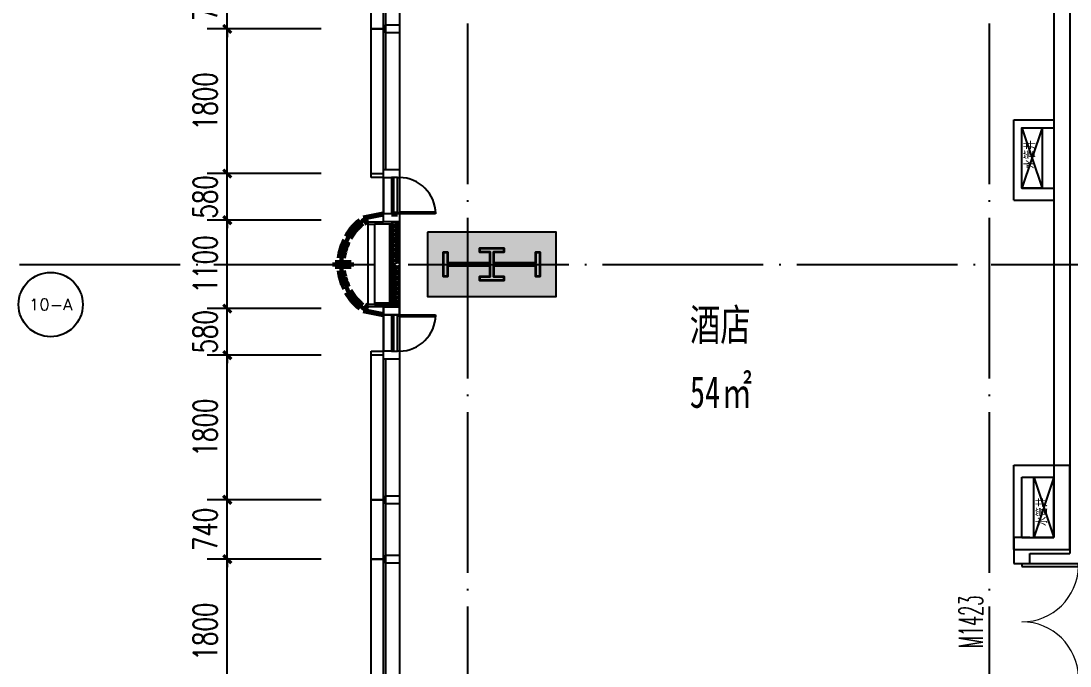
# Model space of a CAD drawing. Header units: millimetres. Extents: x 11476074 to 24729458, y -1239991 to 2813188.
# Drawn here: x 12552734 to 12565798, y 390514 to 398543 of the extents above; entities that cross this region are included whole.
import ezdxf
from ezdxf.enums import TextEntityAlignment as Align
from ezdxf.xclip import XClip

# ---------------------------------------------------------------- set-up
doc = ezdxf.new("R2010")
doc.units = ezdxf.units.MM
doc.header["$LTSCALE"] = 1000
doc.header["$XCLIPFRAME"] = 0
doc.linetypes.add('DOTE', pattern=[2.42, 2, -0.2, 0.02, -0.2])
for name, color, linetype in [('10# 轴网$0$AXIS', 3, 'Continuous'), ('10# 轴网$0$AXIS_TEXT', 7, 'Continuous'), ('A-ANNO-DIMS', 3, 'Continuous'), ('A-ANNO-TEXT', 7, 'Continuous'), ('A-AXIS', 18, 'DOTE'), ('A-DETL-0001', 1, 'Continuous'), ('A-DOOR', 2, 'Continuous'), ('A-GLAZ', 4, 'Continuous'), ('A-WALL', 5, 'Continuous'), ('A-WIND-IDEN', 211, 'Continuous'), ('AXIS', 3, 'Continuous'), ('AXIS_TEXT', 7, 'Continuous'), ('G-RCZ-CONLine', 5, 'Continuous'), ('GZDI-J建筑-楼板开洞', 251, 'Continuous'), ('GZDI1228', 20, 'Continuous'), ('HZHZNEWPLOTLAYER#@$TT', 7, 'Continuous'), ('PUB_HATCH', 8, 'Continuous'), ('排水沟', 133, 'Continuous')]:
    doc.layers.add(name, color=color, linetype=linetype)
for name, color, linetype, lineweight in [('A-GENM', 2, 'Continuous', 70), ('A-GENM-PROJ', 2, 'Continuous', 25), ('A-GLAZ-PROJ', 2, 'Continuous', 25), ('钢柱', 51, 'Continuous', 35)]:
    doc.layers.add(name, color=color, linetype=linetype, lineweight=lineweight)
doc.styles.add('10# 轴网$0$_TCH_AXIS', font='COMPLEX', dxfattribs={"bigfont": 'GBCBIG'})
doc.styles.add('_TCH_DIM_T3', font='SIMPLEX', dxfattribs={"width": 0.705882, "bigfont": 'GBCBIG'})
doc.styles.add('_TCH_WINDOW', font='SIMPLEX', dxfattribs={"width": 0.7, "bigfont": 'GBCBIG'})
doc.styles.add('CCD_DIM', font='ARCHS.SHX', dxfattribs={"width": 0.7})
doc.styles.add('COMPLEX', font='COMPLEX')
doc.styles.add('TITXV', font='', dxfattribs={"width": 0.7})
doc.styles.get('TITXV').set_extended_font_data('SimSun')
doc.dimstyles.new('_TCH_ARCH&&100', dxfattribs={"dimtxt": 297.5, "dimasz": 100, "dimexe": 250, "dimexo": 300, "dimgap": 126.25, "dimtad": 1, "dimdec": 0, "dimzin": 0, "dimdsep": 46, "dimtxsty": '_TCH_DIM_T3', "dimblk": 'ARCHTICK', "dimcen": 0.09, "dimclrt": 7, "dimazin": 2, "dimtfac": 1, "dimtdec": 0, "dimtix": 1, "dimtmove": 2, "dimatfit": 3, "dimfxl": 0, "dimtolj": 1, "dimtzin": 0, "dimarcsym": 0})

# ---------------------------------------------------------------- blocks, each defined once
blk = doc.blocks.new('_ArchTick')
at = {"color": 0, "linetype": 'ByBlock', "const_width": 0.4}
blk.add_lwpolyline([(-0.5, -0.5), (0.5, 0.5)], dxfattribs=at)
blk = doc.blocks.new('*D5801')
at = {"layer": 'A-ANNO-DIMS', "color": 0, "lineweight": -2, "transparency": 16777216}
for p, q in [((12556754, 694249), (12555333, 694249)), ((12555583, 692449), (12555583, 694249)), ((12556754, 692449), (12555333, 692449))]:
    blk.add_line(p, q, dxfattribs=at)
at = {"layer": 'Defpoints', "color": 0, "transparency": 16777216}
for p in [(12555583, 694249), (12557054, 694249), (12557054, 692449)]:
    blk.add_point(p, dxfattribs=at)
at = {"layer": 'A-ANNO-DIMS', "color": 0, "lineweight": -2, "transparency": 16777216, "xscale": 100, "yscale": 100, "zscale": 100}
for p, rotation in [((12555583, 694249), 90), ((12555583, 692449), 270)]:
    blk.add_blockref('_ArchTick', p, dxfattribs=dict(at, rotation=rotation))
at = {"layer": 'A-ANNO-DIMS', "color": 7, "transparency": 16777216, "insert": (12555308, 693349), "char_height": 297.5, "attachment_point": 5, "rotation": 90, "style": '_TCH_DIM_T3'}
blk.add_mtext('\\A1;1800', dxfattribs=at)
blk = doc.blocks.new('*D5802')
at = {"layer": 'A-ANNO-DIMS', "color": 0, "lineweight": -2, "transparency": 16777216}
for p, q in [((12555583, 694989), (12555583, 695089)), ((12556754, 694989), (12555333, 694989)), ((12555583, 694249), (12555583, 694989)), ((12556754, 694249), (12555333, 694249)), ((12555583, 694249), (12555583, 694149))]:
    blk.add_line(p, q, dxfattribs=at)
at = {"layer": 'Defpoints', "color": 0, "transparency": 16777216}
for p in [(12555583, 694989), (12557054, 694989), (12557054, 694249)]:
    blk.add_point(p, dxfattribs=at)
at = {"layer": 'A-ANNO-DIMS', "color": 0, "lineweight": -2, "transparency": 16777216, "xscale": 100, "yscale": 100, "zscale": 100}
for p, rotation in [((12555583, 694989), 270), ((12555583, 694249), 90)]:
    blk.add_blockref('_ArchTick', p, dxfattribs=dict(at, rotation=rotation))
at = {"layer": 'A-ANNO-DIMS', "color": 7, "transparency": 16777216, "insert": (12555308, 694619), "char_height": 297.5, "attachment_point": 5, "rotation": 90, "style": '_TCH_DIM_T3'}
blk.add_mtext('\\A1;740', dxfattribs=at)
blk = doc.blocks.new('*D5803')
at = {"layer": 'A-ANNO-DIMS', "color": 0, "lineweight": -2, "transparency": 16777216}
for p, q in [((12556754, 696789), (12555333, 696789)), ((12555583, 694989), (12555583, 696789)), ((12556754, 694989), (12555333, 694989))]:
    blk.add_line(p, q, dxfattribs=at)
at = {"layer": 'Defpoints', "color": 0, "transparency": 16777216}
for p in [(12555583, 696789), (12557054, 696789), (12557054, 694989)]:
    blk.add_point(p, dxfattribs=at)
at = {"layer": 'A-ANNO-DIMS', "color": 0, "lineweight": -2, "transparency": 16777216, "xscale": 100, "yscale": 100, "zscale": 100}
for p, rotation in [((12555583, 696789), 90), ((12555583, 694989), 270)]:
    blk.add_blockref('_ArchTick', p, dxfattribs=dict(at, rotation=rotation))
at = {"layer": 'A-ANNO-DIMS', "color": 7, "transparency": 16777216, "insert": (12555308, 695889), "char_height": 297.5, "attachment_point": 5, "rotation": 90, "style": '_TCH_DIM_T3'}
blk.add_mtext('\\A1;1800', dxfattribs=at)
blk = doc.blocks.new('*D5804')
at = {"layer": 'A-ANNO-DIMS', "color": 0, "lineweight": -2, "transparency": 16777216}
for p, q in [((12556754, 697369), (12555333, 697369)), ((12555583, 697369), (12555583, 697469)), ((12555583, 696789), (12555583, 697369)), ((12556754, 696789), (12555333, 696789)), ((12555583, 696789), (12555583, 696689))]:
    blk.add_line(p, q, dxfattribs=at)
at = {"layer": 'Defpoints', "color": 0, "transparency": 16777216}
for p in [(12555583, 697369), (12557054, 697369), (12557054, 696789)]:
    blk.add_point(p, dxfattribs=at)
at = {"layer": 'A-ANNO-DIMS', "color": 0, "lineweight": -2, "transparency": 16777216, "xscale": 100, "yscale": 100, "zscale": 100}
for p, rotation in [((12555583, 697369), 270), ((12555583, 696789), 90)]:
    blk.add_blockref('_ArchTick', p, dxfattribs=dict(at, rotation=rotation))
at = {"layer": 'A-ANNO-DIMS', "color": 7, "transparency": 16777216, "insert": (12555308, 697079), "char_height": 297.5, "attachment_point": 5, "rotation": 90, "style": '_TCH_DIM_T3'}
blk.add_mtext('\\A1;580', dxfattribs=at)
blk = doc.blocks.new('*D5805')
at = {"layer": 'A-ANNO-DIMS', "color": 0, "lineweight": -2, "transparency": 16777216}
for p, q in [((12556754, 698469), (12555333, 698469)), ((12555583, 697369), (12555583, 698469)), ((12556754, 697369), (12555333, 697369))]:
    blk.add_line(p, q, dxfattribs=at)
at = {"layer": 'Defpoints', "color": 0, "transparency": 16777216}
for p in [(12555583, 698469), (12557054, 698469), (12557054, 697369)]:
    blk.add_point(p, dxfattribs=at)
at = {"layer": 'A-ANNO-DIMS', "color": 0, "lineweight": -2, "transparency": 16777216, "xscale": 100, "yscale": 100, "zscale": 100}
for p, rotation in [((12555583, 698469), 90), ((12555583, 697369), 270)]:
    blk.add_blockref('_ArchTick', p, dxfattribs=dict(at, rotation=rotation))
at = {"layer": 'A-ANNO-DIMS', "color": 7, "transparency": 16777216, "insert": (12555308, 697919), "char_height": 297.5, "attachment_point": 5, "rotation": 90, "style": '_TCH_DIM_T3'}
blk.add_mtext('\\A1;1100', dxfattribs=at)
blk = doc.blocks.new('*D5806')
at = {"layer": 'A-ANNO-DIMS', "color": 0, "lineweight": -2, "transparency": 16777216}
for p, q in [((12556754, 699049), (12555333, 699049)), ((12555583, 699049), (12555583, 699149)), ((12555583, 698469), (12555583, 699049)), ((12556754, 698469), (12555333, 698469)), ((12555583, 698469), (12555583, 698369))]:
    blk.add_line(p, q, dxfattribs=at)
at = {"layer": 'Defpoints', "color": 0, "transparency": 16777216}
for p in [(12555583, 699049), (12557054, 699049), (12557054, 698469)]:
    blk.add_point(p, dxfattribs=at)
at = {"layer": 'A-ANNO-DIMS', "color": 0, "lineweight": -2, "transparency": 16777216, "xscale": 100, "yscale": 100, "zscale": 100}
for p, rotation in [((12555583, 699049), 270), ((12555583, 698469), 90)]:
    blk.add_blockref('_ArchTick', p, dxfattribs=dict(at, rotation=rotation))
at = {"layer": 'A-ANNO-DIMS', "color": 7, "transparency": 16777216, "insert": (12555308, 698759), "char_height": 297.5, "attachment_point": 5, "rotation": 90, "style": '_TCH_DIM_T3'}
blk.add_mtext('\\A1;580', dxfattribs=at)
blk = doc.blocks.new('*D5807')
at = {"layer": 'A-ANNO-DIMS', "color": 0, "lineweight": -2, "transparency": 16777216}
for p, q in [((12556754, 700849), (12555333, 700849)), ((12555583, 699049), (12555583, 700849)), ((12556754, 699049), (12555333, 699049))]:
    blk.add_line(p, q, dxfattribs=at)
at = {"layer": 'Defpoints', "color": 0, "transparency": 16777216}
for p in [(12555583, 700849), (12557054, 700849), (12557054, 699049)]:
    blk.add_point(p, dxfattribs=at)
at = {"layer": 'A-ANNO-DIMS', "color": 0, "lineweight": -2, "transparency": 16777216, "xscale": 100, "yscale": 100, "zscale": 100}
for p, rotation in [((12555583, 700849), 90), ((12555583, 699049), 270)]:
    blk.add_blockref('_ArchTick', p, dxfattribs=dict(at, rotation=rotation))
at = {"layer": 'A-ANNO-DIMS', "color": 7, "transparency": 16777216, "insert": (12555308, 699949), "char_height": 297.5, "attachment_point": 5, "rotation": 90, "style": '_TCH_DIM_T3'}
blk.add_mtext('\\A1;1800', dxfattribs=at)
blk = doc.blocks.new('*D5808')
at = {"layer": 'A-ANNO-DIMS', "color": 0, "lineweight": -2, "transparency": 16777216}
for p, q in [((12555583, 701589), (12555583, 701689)), ((12556754, 701589), (12555333, 701589)), ((12555583, 700849), (12555583, 701589)), ((12556754, 700849), (12555333, 700849)), ((12555583, 700849), (12555583, 700749))]:
    blk.add_line(p, q, dxfattribs=at)
at = {"layer": 'Defpoints', "color": 0, "transparency": 16777216}
for p in [(12555583, 701589), (12557054, 701589), (12557054, 700849)]:
    blk.add_point(p, dxfattribs=at)
at = {"layer": 'A-ANNO-DIMS', "color": 0, "lineweight": -2, "transparency": 16777216, "xscale": 100, "yscale": 100, "zscale": 100}
for p, rotation in [((12555583, 701589), 270), ((12555583, 700849), 90)]:
    blk.add_blockref('_ArchTick', p, dxfattribs=dict(at, rotation=rotation))
at = {"layer": 'A-ANNO-DIMS', "color": 7, "transparency": 16777216, "insert": (12555308, 701219), "char_height": 297.5, "attachment_point": 5, "rotation": 90, "style": '_TCH_DIM_T3'}
blk.add_mtext('\\A1;740', dxfattribs=at)
blk = doc.blocks.new('FO-Vision _ Louver_updated - 150 Spacing -HOTEL 1000 SPAN-4956676-850_L52 HOTEL')
at = {"layer": 'A-GENM-PROJ'}
blk.add_line((675, 0), (1125, 0), dxfattribs=at)
at = {"layer": 'A-GLAZ'}
for p, q in [((675, 150), (625, 150)), ((625, 150), (625, 0)), ((675, 0), (675, 150)), ((625, 0), (-1175, 0)), ((-1175, 0), (-1175, -25)), ((-1125, -25), (-1175, -25)), ((-1175, -25), (575, -25)), ((1125, -105), (675, -105)), ((675, -125), (1125, -125))]:
    blk.add_line(p, q, dxfattribs=at)
at = {"layer": 'A-GLAZ-PROJ'}
for p, q in [((-1175, 0), (-1175, 150)), ((625, 150), (-1175, 150)), ((-1125, -200), (575, -200))]:
    blk.add_line(p, q, dxfattribs=at)
blk = doc.blocks.new('FO-Vision Panels - 1000 spandrel-4496464-850_L52 HOTEL')
at = {"layer": 'A-GLAZ'}
for p, q in [((-370, 25), (-320, 25)), ((370, 25), (-370, 25)), ((-370, 25), (-370, 0)), ((-370, 0), (370, 0)), ((320, 25), (370, 25)), ((370, 0), (370, 25))]:
    blk.add_line(p, q, dxfattribs=at)
at = {"layer": 'A-GLAZ-PROJ'}
for p, q in [((320, 200), (-320, 200)), ((-370, -150), (-370, 0)), ((370, 0), (370, -150)), ((-370, -150), (370, -150))]:
    blk.add_line(p, q, dxfattribs=at)
blk = doc.blocks.new('FO-Vision _ Louver_updated - 150 Spacing -HOTEL 1000 SPAN-4956731-850_L52 HOTEL')
at = {"layer": 'A-GENM-PROJ'}
blk.add_line((1125, 0), (675, 0), dxfattribs=at)
at = {"layer": 'A-GLAZ'}
for p, q in [((-1175, 25), (-1125, 25)), ((575, 25), (-1175, 25)), ((-1175, 25), (-1175, 0)), ((-1175, 0), (625, 0)), ((625, 0), (625, -150)), ((1125, 125), (675, 125)), ((675, 105), (1125, 105)), ((675, -150), (675, 0)), ((625, -150), (675, -150))]:
    blk.add_line(p, q, dxfattribs=at)
at = {"layer": 'A-GLAZ-PROJ'}
for p, q in [((575, 200), (-1125, 200)), ((-1175, -150), (-1175, 0)), ((-1175, -150), (625, -150))]:
    blk.add_line(p, q, dxfattribs=at)
blk = doc.blocks.new('FO-Exterior Column FULL - FO-Exterior Column FULL-4205893-850_L52 HOTEL')
at = {"layer": 'A-GENM'}
for p, q in [((630, 100), (630, 175)), ((-630, 0), (-580, -249)), ((-500, 110), (-500, 100)), ((-500, -110), (-500, 110)), ((-500, 100), (500, 100)), ((580, -249), (630, 0)), ((-580, -249), (-502, -194)), ((-511, -258), (-550, -289)), ((502, -194), (580, -249)), ((550, -289), (511, -258)), ((-348, -458), (-324, -414)), ((-283, -436), (-304, -481)), ((-75, -545), (-75, -495)), ((25, -400), (-25, -400)), ((-25, -400), (-25, -600)), ((25, -600), (25, -400)), ((75, -495), (75, -545)), ((304, -481), (283, -436)), ((324, -414), (348, -458)), ((-25, -600), (25, -600))]:
    blk.add_line(p, q, dxfattribs=at)
for centre, radius, start, end in [((0, 162), 661, 219.3893, 240.6554), ((-505, -190), 5, 305.3214, 316.3661), ((-505, -190), 5, 349.0665, 0), ((0, 162), 661, 299.3446, 320.6107), ((0, 162), 711, 219.3894, 240.6554), ((0, 162), 711, 299.3446, 320.6106), ((0, 162), 711, 244.6842, 263.943), ((0, 162), 661, 244.6842, 263.483), ((0, 162), 661, 276.517, 295.3158), ((0, 162), 711, 276.057, 295.3158)]:
    blk.add_arc(centre, radius, start, end, dxfattribs=at)
blk = doc.blocks.new('GP_POLY FOSHAN_SHELL_rvt-2-200_L05-13_ 16-25')
at = {"layer": 'A-DETL-0001'}
for p, q in [((-62725, 51880), (-62550, 51880)), ((-62725, 51780), (-62725, 51880)), ((-62550, 51880), (-62550, 51780)), ((-62550, 51780), (-62725, 51780)), ((-62750, 50080), (-62550, 50080)), ((-62750, 49980), (-62750, 50080)), ((-62550, 50080), (-62550, 49980)), ((-62750, 49530), (-62750, 49980)), ((-62750, 49980), (-62650, 49980)), ((-62575, 49980), (-62650, 49980)), ((-62650, 49980), (-62650, 49530)), ((-62575, 49980), (-62550, 49980)), ((-62575, 49530), (-62575, 49980)), ((-62550, 49980), (-62550, 49555)), ((-62750, 49430), (-62750, 49530)), ((-62650, 49530), (-62750, 49530)), ((-62650, 49530), (-62750, 49530)), ((-62650, 49530), (-62575, 49530)), ((-62650, 49530), (-62575, 49530)), ((-62550, 49530), (-62575, 49530)), ((-62550, 49530), (-62550, 49555)), ((-62550, 49555), (-62100, 49555)), ((-62550, 49530), (-62550, 49430)), ((-62100, 49530), (-62550, 49530)), ((-62100, 49555), (-62100, 49530)), ((-62942, 49400), (-62963, 49430)), ((-62963, 49430), (-62750, 49430)), ((-62940, 49400), (-62942, 49400)), ((-62940, 48900), (-62940, 49400)), ((-62940, 49400), (-62860, 49400)), ((-62640, 49400), (-62860, 49400)), ((-62860, 49400), (-62860, 48900)), ((-62550, 49430), (-62750, 49430)), ((-62640, 48900), (-62640, 49430)), ((-62550, 49430), (-62550, 48900)), ((-62940, 48400), (-62940, 48900)), ((-62860, 48900), (-62860, 48400)), ((-62640, 48370), (-62640, 48900)), ((-62550, 48900), (-62550, 48370)), ((-62963, 48370), (-62942, 48400)), ((-62750, 48370), (-62963, 48370)), ((-62942, 48400), (-62940, 48400)), ((-62860, 48400), (-62940, 48400)), ((-62860, 48400), (-62640, 48400)), ((-62550, 48370), (-62750, 48370)), ((-62750, 48370), (-62750, 48270)), ((-62750, 48270), (-62750, 48370)), ((-62750, 48370), (-62550, 48370)), ((-62550, 48270), (-62550, 48370)), ((-62550, 48370), (-62550, 48270)), ((-62750, 47820), (-62750, 48270)), ((-62750, 48270), (-62650, 48270)), ((-62650, 48270), (-62750, 48270)), ((-62750, 48270), (-62650, 48270)), ((-62575, 48270), (-62650, 48270)), ((-62650, 48270), (-62650, 47820)), ((-62650, 48270), (-62575, 48270)), ((-62575, 48270), (-62650, 48270)), ((-62575, 47820), (-62575, 48270)), ((-62575, 48270), (-62550, 48270)), ((-62550, 48270), (-62575, 48270)), ((-62575, 48270), (-62550, 48270)), ((-62550, 48245), (-62550, 48270)), ((-62550, 48270), (-62100, 48270)), ((-62550, 48270), (-62550, 48245)), ((-62550, 48245), (-62550, 48270)), ((-62550, 48245), (-62550, 47820)), ((-62100, 48245), (-62550, 48245)), ((-62100, 48270), (-62100, 48245)), ((-62100, 48245), (-62100, 48270)), ((-62750, 47720), (-62750, 47820)), ((-62650, 47820), (-62750, 47820)), ((-62650, 47820), (-62575, 47820)), ((-62550, 47820), (-62575, 47820)), ((-62550, 47820), (-62550, 47720)), ((-62550, 47720), (-62750, 47720)), ((-62725, 45920), (-62725, 46020)), ((-62725, 46020), (-62550, 46020)), ((-62550, 46020), (-62550, 45920)), ((-62550, 45920), (-62725, 45920)), ((-62725, 45280), (-62550, 45280)), ((-62725, 45180), (-62725, 45280)), ((-62550, 45280), (-62550, 45180)), ((-62550, 45180), (-62725, 45180))]:
    blk.add_line(p, q, dxfattribs=at)
for centre, start, end in [((-62550, 49530), 0.0149, 90), ((-62550, 48270), 270, 359.9851)]:
    blk.add_arc(centre, 450, start, end, dxfattribs=at)
for points in [[(-62635, 49430), (-62635, 49424), (-62628, 49417), (-62622, 49417)], [(-62622, 49417), (-62628, 49417), (-62642, 49403), (-62628, 49390), (-62622, 49390)], [(-62622, 49390), (-62628, 49390), (-62642, 49377), (-62628, 49363), (-62622, 49363)], [(-62622, 49417), (-62603, 49417), (-62587, 49430), (-62568, 49430)], [(-62568, 49403), (-62587, 49403), (-62603, 49417), (-62622, 49417)], [(-62622, 49390), (-62603, 49390), (-62587, 49403), (-62568, 49403)], [(-62568, 49377), (-62587, 49377), (-62603, 49390), (-62622, 49390)], [(-62568, 49430), (-62562, 49430), (-62548, 49417), (-62562, 49403), (-62568, 49403)], [(-62568, 49403), (-62562, 49403), (-62548, 49390), (-62562, 49377), (-62568, 49377)], [(-62622, 49363), (-62628, 49363), (-62642, 49350), (-62628, 49337), (-62622, 49337)], [(-62622, 49337), (-62628, 49337), (-62642, 49323), (-62628, 49310), (-62622, 49310)], [(-62622, 49310), (-62628, 49310), (-62642, 49297), (-62628, 49283), (-62622, 49283)], [(-62622, 49283), (-62628, 49283), (-62642, 49270), (-62628, 49257), (-62622, 49257)], [(-62622, 49257), (-62628, 49257), (-62642, 49243), (-62628, 49230), (-62622, 49230)], [(-62622, 49363), (-62603, 49363), (-62587, 49377), (-62568, 49377)], [(-62568, 49350), (-62587, 49350), (-62603, 49363), (-62622, 49363)], [(-62622, 49337), (-62603, 49337), (-62587, 49350), (-62568, 49350)], [(-62568, 49323), (-62587, 49323), (-62603, 49337), (-62622, 49337)], [(-62622, 49310), (-62603, 49310), (-62587, 49323), (-62568, 49323)], [(-62568, 49297), (-62587, 49297), (-62603, 49310), (-62622, 49310)], [(-62622, 49283), (-62603, 49283), (-62587, 49297), (-62568, 49297)], [(-62568, 49270), (-62587, 49270), (-62603, 49283), (-62622, 49283)], [(-62622, 49257), (-62603, 49257), (-62587, 49270), (-62568, 49270)], [(-62568, 49243), (-62587, 49243), (-62603, 49257), (-62622, 49257)], [(-62568, 49377), (-62562, 49377), (-62548, 49363), (-62562, 49350), (-62568, 49350)], [(-62568, 49350), (-62562, 49350), (-62548, 49337), (-62562, 49323), (-62568, 49323)], [(-62568, 49323), (-62562, 49323), (-62548, 49310), (-62562, 49297), (-62568, 49297)], [(-62568, 49297), (-62562, 49297), (-62548, 49283), (-62562, 49270), (-62568, 49270)], [(-62568, 49270), (-62562, 49270), (-62548, 49257), (-62562, 49243), (-62568, 49243)], [(-62622, 49230), (-62628, 49230), (-62642, 49217), (-62628, 49203), (-62622, 49203)], [(-62622, 49203), (-62628, 49203), (-62642, 49190), (-62628, 49177), (-62622, 49177)], [(-62622, 49177), (-62628, 49177), (-62642, 49163), (-62628, 49150), (-62622, 49150)], [(-62622, 49150), (-62628, 49150), (-62642, 49137), (-62628, 49123), (-62622, 49123)], [(-62622, 49123), (-62628, 49123), (-62642, 49110), (-62628, 49097), (-62622, 49097)], [(-62622, 49230), (-62603, 49230), (-62587, 49243), (-62568, 49243)], [(-62568, 49217), (-62587, 49217), (-62603, 49230), (-62622, 49230)], [(-62622, 49203), (-62603, 49203), (-62587, 49217), (-62568, 49217)], [(-62568, 49190), (-62587, 49190), (-62603, 49203), (-62622, 49203)], [(-62622, 49177), (-62603, 49177), (-62587, 49190), (-62568, 49190)], [(-62568, 49163), (-62587, 49163), (-62603, 49177), (-62622, 49177)], [(-62622, 49150), (-62603, 49150), (-62587, 49163), (-62568, 49163)], [(-62568, 49137), (-62587, 49137), (-62603, 49150), (-62622, 49150)], [(-62622, 49123), (-62603, 49123), (-62587, 49137), (-62568, 49137)], [(-62568, 49110), (-62587, 49110), (-62603, 49123), (-62622, 49123)], [(-62568, 49243), (-62562, 49243), (-62548, 49230), (-62562, 49217), (-62568, 49217)], [(-62568, 49217), (-62562, 49217), (-62548, 49203), (-62562, 49190), (-62568, 49190)], [(-62568, 49190), (-62562, 49190), (-62548, 49177), (-62562, 49163), (-62568, 49163)], [(-62568, 49163), (-62562, 49163), (-62548, 49150), (-62562, 49137), (-62568, 49137)], [(-62568, 49137), (-62562, 49137), (-62548, 49123), (-62562, 49110), (-62568, 49110)], [(-62622, 49097), (-62628, 49097), (-62642, 49083), (-62628, 49070), (-62622, 49070)], [(-62622, 49070), (-62628, 49070), (-62642, 49057), (-62628, 49043), (-62622, 49043)], [(-62622, 49043), (-62628, 49043), (-62642, 49030), (-62628, 49017), (-62622, 49017)], [(-62622, 49017), (-62628, 49017), (-62642, 49003), (-62628, 48990), (-62622, 48990)], [(-62622, 48990), (-62628, 48990), (-62642, 48977), (-62628, 48963), (-62622, 48963)], [(-62622, 49097), (-62603, 49097), (-62587, 49110), (-62568, 49110)], [(-62568, 49083), (-62587, 49083), (-62603, 49097), (-62622, 49097)], [(-62622, 49070), (-62603, 49070), (-62587, 49083), (-62568, 49083)], [(-62568, 49057), (-62587, 49057), (-62603, 49070), (-62622, 49070)], [(-62622, 49043), (-62603, 49043), (-62587, 49057), (-62568, 49057)], [(-62568, 49030), (-62587, 49030), (-62603, 49043), (-62622, 49043)], [(-62622, 49017), (-62603, 49017), (-62587, 49030), (-62568, 49030)], [(-62568, 49003), (-62587, 49003), (-62603, 49017), (-62622, 49017)], [(-62622, 48990), (-62603, 48990), (-62587, 49003), (-62568, 49003)], [(-62568, 48977), (-62587, 48977), (-62603, 48990), (-62622, 48990)], [(-62568, 49110), (-62562, 49110), (-62548, 49097), (-62562, 49083), (-62568, 49083)], [(-62568, 49083), (-62562, 49083), (-62548, 49070), (-62562, 49057), (-62568, 49057)], [(-62568, 49057), (-62562, 49057), (-62548, 49043), (-62562, 49030), (-62568, 49030)], [(-62568, 49030), (-62562, 49030), (-62548, 49017), (-62562, 49003), (-62568, 49003)], [(-62568, 49003), (-62562, 49003), (-62548, 48990), (-62562, 48977), (-62568, 48977)], [(-62622, 48963), (-62628, 48963), (-62642, 48950), (-62628, 48937), (-62622, 48937)], [(-62622, 48937), (-62628, 48937), (-62642, 48923), (-62628, 48910), (-62622, 48910)], [(-62622, 48863), (-62628, 48863), (-62642, 48877), (-62628, 48890), (-62622, 48890)], [(-62622, 48837), (-62628, 48837), (-62642, 48850), (-62628, 48863), (-62622, 48863)], [(-62622, 48963), (-62603, 48963), (-62587, 48977), (-62568, 48977)], [(-62568, 48950), (-62587, 48950), (-62603, 48963), (-62622, 48963)], [(-62622, 48937), (-62603, 48937), (-62587, 48950), (-62568, 48950)], [(-62568, 48923), (-62587, 48923), (-62603, 48937), (-62622, 48937)], [(-62622, 48910), (-62603, 48910), (-62587, 48923), (-62568, 48923)], [(-62622, 48890), (-62603, 48890), (-62587, 48877), (-62568, 48877)], [(-62568, 48877), (-62587, 48877), (-62603, 48863), (-62622, 48863)], [(-62622, 48863), (-62603, 48863), (-62587, 48850), (-62568, 48850)], [(-62568, 48977), (-62562, 48977), (-62548, 48963), (-62562, 48950), (-62568, 48950)], [(-62568, 48950), (-62562, 48950), (-62548, 48937), (-62562, 48923), (-62568, 48923)], [(-62568, 48923), (-62562, 48923), (-62555, 48916), (-62555, 48910)], [(-62568, 48877), (-62562, 48877), (-62555, 48884), (-62555, 48890)], [(-62568, 48850), (-62562, 48850), (-62548, 48863), (-62562, 48877), (-62568, 48877)], [(-62622, 48810), (-62628, 48810), (-62642, 48823), (-62628, 48837), (-62622, 48837)], [(-62622, 48783), (-62628, 48783), (-62642, 48797), (-62628, 48810), (-62622, 48810)], [(-62622, 48757), (-62628, 48757), (-62642, 48770), (-62628, 48783), (-62622, 48783)], [(-62622, 48730), (-62628, 48730), (-62642, 48743), (-62628, 48757), (-62622, 48757)], [(-62622, 48703), (-62628, 48703), (-62642, 48717), (-62628, 48730), (-62622, 48730)], [(-62568, 48850), (-62587, 48850), (-62603, 48837), (-62622, 48837)], [(-62622, 48837), (-62603, 48837), (-62587, 48823), (-62568, 48823)], [(-62568, 48823), (-62587, 48823), (-62603, 48810), (-62622, 48810)], [(-62622, 48810), (-62603, 48810), (-62587, 48797), (-62568, 48797)], [(-62568, 48797), (-62587, 48797), (-62603, 48783), (-62622, 48783)], [(-62622, 48783), (-62603, 48783), (-62587, 48770), (-62568, 48770)], [(-62568, 48770), (-62587, 48770), (-62603, 48757), (-62622, 48757)], [(-62622, 48757), (-62603, 48757), (-62587, 48743), (-62568, 48743)], [(-62568, 48743), (-62587, 48743), (-62603, 48730), (-62622, 48730)], [(-62622, 48730), (-62603, 48730), (-62587, 48717), (-62568, 48717)], [(-62568, 48823), (-62562, 48823), (-62548, 48837), (-62562, 48850), (-62568, 48850)], [(-62568, 48797), (-62562, 48797), (-62548, 48810), (-62562, 48823), (-62568, 48823)], [(-62568, 48770), (-62562, 48770), (-62548, 48783), (-62562, 48797), (-62568, 48797)], [(-62568, 48743), (-62562, 48743), (-62548, 48757), (-62562, 48770), (-62568, 48770)], [(-62568, 48717), (-62562, 48717), (-62548, 48730), (-62562, 48743), (-62568, 48743)], [(-62622, 48677), (-62628, 48677), (-62642, 48690), (-62628, 48703), (-62622, 48703)], [(-62622, 48650), (-62628, 48650), (-62642, 48663), (-62628, 48677), (-62622, 48677)], [(-62622, 48623), (-62628, 48623), (-62642, 48637), (-62628, 48650), (-62622, 48650)], [(-62622, 48597), (-62628, 48597), (-62642, 48610), (-62628, 48623), (-62622, 48623)], [(-62568, 48717), (-62587, 48717), (-62603, 48703), (-62622, 48703)], [(-62622, 48703), (-62603, 48703), (-62587, 48690), (-62568, 48690)], [(-62568, 48690), (-62587, 48690), (-62603, 48677), (-62622, 48677)], [(-62622, 48677), (-62603, 48677), (-62587, 48663), (-62568, 48663)], [(-62568, 48663), (-62587, 48663), (-62603, 48650), (-62622, 48650)], [(-62622, 48650), (-62603, 48650), (-62587, 48637), (-62568, 48637)], [(-62568, 48637), (-62587, 48637), (-62603, 48623), (-62622, 48623)], [(-62622, 48623), (-62603, 48623), (-62587, 48610), (-62568, 48610)], [(-62568, 48610), (-62587, 48610), (-62603, 48597), (-62622, 48597)], [(-62568, 48690), (-62562, 48690), (-62548, 48703), (-62562, 48717), (-62568, 48717)], [(-62568, 48663), (-62562, 48663), (-62548, 48677), (-62562, 48690), (-62568, 48690)], [(-62568, 48637), (-62562, 48637), (-62548, 48650), (-62562, 48663), (-62568, 48663)], [(-62568, 48610), (-62562, 48610), (-62548, 48623), (-62562, 48637), (-62568, 48637)], [(-62568, 48583), (-62562, 48583), (-62548, 48597), (-62562, 48610), (-62568, 48610)], [(-62622, 48570), (-62628, 48570), (-62642, 48583), (-62628, 48597), (-62622, 48597)], [(-62622, 48543), (-62628, 48543), (-62642, 48557), (-62628, 48570), (-62622, 48570)], [(-62622, 48517), (-62628, 48517), (-62642, 48530), (-62628, 48543), (-62622, 48543)], [(-62622, 48490), (-62628, 48490), (-62642, 48503), (-62628, 48517), (-62622, 48517)], [(-62622, 48463), (-62628, 48463), (-62642, 48477), (-62628, 48490), (-62622, 48490)], [(-62622, 48597), (-62603, 48597), (-62587, 48583), (-62568, 48583)], [(-62568, 48583), (-62587, 48583), (-62603, 48570), (-62622, 48570)], [(-62622, 48570), (-62603, 48570), (-62587, 48557), (-62568, 48557)], [(-62568, 48557), (-62587, 48557), (-62603, 48543), (-62622, 48543)], [(-62622, 48543), (-62603, 48543), (-62587, 48530), (-62568, 48530)], [(-62568, 48530), (-62587, 48530), (-62603, 48517), (-62622, 48517)], [(-62622, 48517), (-62603, 48517), (-62587, 48503), (-62568, 48503)], [(-62568, 48503), (-62587, 48503), (-62603, 48490), (-62622, 48490)], [(-62622, 48490), (-62603, 48490), (-62587, 48477), (-62568, 48477)], [(-62568, 48477), (-62587, 48477), (-62603, 48463), (-62622, 48463)], [(-62568, 48557), (-62562, 48557), (-62548, 48570), (-62562, 48583), (-62568, 48583)], [(-62568, 48530), (-62562, 48530), (-62548, 48543), (-62562, 48557), (-62568, 48557)], [(-62568, 48503), (-62562, 48503), (-62548, 48517), (-62562, 48530), (-62568, 48530)], [(-62568, 48477), (-62562, 48477), (-62548, 48490), (-62562, 48503), (-62568, 48503)], [(-62568, 48450), (-62562, 48450), (-62548, 48463), (-62562, 48477), (-62568, 48477)], [(-62622, 48437), (-62628, 48437), (-62642, 48450), (-62628, 48463), (-62622, 48463)], [(-62622, 48410), (-62628, 48410), (-62642, 48423), (-62628, 48437), (-62622, 48437)], [(-62622, 48383), (-62628, 48383), (-62642, 48397), (-62628, 48410), (-62622, 48410)], [(-62635, 48370), (-62635, 48376), (-62628, 48383), (-62622, 48383)], [(-62622, 48463), (-62603, 48463), (-62587, 48450), (-62568, 48450)], [(-62568, 48450), (-62587, 48450), (-62603, 48437), (-62622, 48437)], [(-62622, 48437), (-62603, 48437), (-62587, 48423), (-62568, 48423)], [(-62568, 48423), (-62587, 48423), (-62603, 48410), (-62622, 48410)], [(-62622, 48410), (-62603, 48410), (-62587, 48397), (-62568, 48397)], [(-62568, 48397), (-62587, 48397), (-62603, 48383), (-62622, 48383)], [(-62622, 48383), (-62603, 48383), (-62587, 48370), (-62568, 48370)], [(-62568, 48423), (-62562, 48423), (-62548, 48437), (-62562, 48450), (-62568, 48450)], [(-62568, 48397), (-62562, 48397), (-62548, 48410), (-62562, 48423), (-62568, 48423)], [(-62568, 48370), (-62562, 48370), (-62548, 48383), (-62562, 48397), (-62568, 48397)]]:
    blk.add_open_spline(points, degree=3, dxfattribs=at)
at = {"layer": 'A-GENM-PROJ', "xscale": -1, "rotation": 270}
blk.add_blockref('FO-Exterior Column FULL - FO-Exterior Column FULL-4205893-850_L52 HOTEL', (-62750, 48900), dxfattribs=at)
at = {"layer": 'A-GLAZ-PROJ', "xscale": -1}
for name, p, rotation in [('FO-Vision Panels - 1000 spandrel-4496464-850_L52 HOTEL', (-62750, 52200), 270), ('FO-Vision _ Louver_updated - 150 Spacing -HOTEL 1000 SPAN-4956676-850_L52 HOTEL', (-62750, 50655), 90), ('FO-Vision _ Louver_updated - 150 Spacing -HOTEL 1000 SPAN-4956731-850_L52 HOTEL', (-62750, 47145), 270), ('FO-Vision Panels - 1000 spandrel-4496464-850_L52 HOTEL', (-62750, 45600), 270), ('FO-Vision _ Louver_updated - 150 Spacing -HOTEL 1000 SPAN-4956676-850_L52 HOTEL', (-62750, 44055), 90)]:
    blk.add_blockref(name, p, dxfattribs=dict(at, rotation=rotation))
blk = doc.blocks.new('GP_POLY FOSHAN_SHELL_rvt-3-200_L06-13_16-26')
blk.add_blockref('GP_POLY FOSHAN_SHELL_rvt-2-200_L05-13_ 16-25', (0, 0))
blk = doc.blocks.new('A$C74AF65BF')
at = {"layer": 'PUB_HATCH'}
h = blk.add_hatch(color=256, dxfattribs=at)
h.dxf.hatch_style = 1
h.paths.add_polyline_path([(-7000, -4600), (-7000, -5400), (-5400, -5400), (-5400, -4600)])
h.paths.add_polyline_path([(-7000, -11200), (-7000, -12000), (-5400, -12000), (-5400, -11200)])
h.paths.add_polyline_path([(-7000, -17800), (-7000, -18600), (-5400, -18600), (-5400, -17800)])
h.paths.add_polyline_path([(9400, -33850), (9400, -32050), (10550, -32050), (10550, -33850)])
h.paths.add_polyline_path([(9400, -10950), (9400, -9150), (10550, -9150), (10550, -10950)])
h.paths.add_polyline_path([(22350, -33850), (22350, -32050), (23600, -32050), (23600, -33850)])
h.paths.add_polyline_path([(22350, -10950), (22350, -9150), (23600, -9150), (23600, -10950)])
h.paths.add_polyline_path([(-7000, -24400), (-7000, -25200), (-5400, -25200), (-5400, -24400)])
h.paths.add_polyline_path([(-7000, -31000), (-7000, -31800), (-5400, -31800), (-5400, -31000)])
h.paths.add_polyline_path([(-7000, -37600), (-7000, -38400), (-5400, -38400), (-5400, -37600)])
h.paths.add_polyline_path([(38400, -4600), (38400, -5400), (40000, -5400), (40000, -4600)])
h.paths.add_polyline_path([(38400, -11200), (38400, -12000), (40000, -12000), (40000, -11200)])
h.paths.add_polyline_path([(38400, -17800), (38400, -18600), (40000, -18600), (40000, -17800)])
h.paths.add_polyline_path([(38400, -24400), (38400, -25200), (40000, -25200), (40000, -24400)])
h.paths.add_polyline_path([(38400, -31000), (38400, -31800), (40000, -31800), (40000, -31000)])
h.paths.add_polyline_path([(38400, -37600), (38400, -38400), (40000, -38400), (40000, -37600)])
h.paths.add_polyline_path([(33400, -41900), (32600, -41900), (32600, -43500), (33400, -43500)])
h.paths.add_polyline_path([(26800, -41900), (26000, -41900), (26000, -43500), (26800, -43500)])
h.paths.add_polyline_path([(20200, -41900), (19400, -41900), (19400, -43500), (20200, -43500)])
h.paths.add_polyline_path([(13600, -41900), (12800, -41900), (12800, -43500), (13600, -43500)])
h.paths.add_polyline_path([(7000, -41900), (6200, -41900), (6200, -43500), (7000, -43500)])
h.paths.add_polyline_path([(400, -41900), (-400, -41900), (-400, -43500), (400, -43500)])
h.paths.add_polyline_path([(33400, 500), (32600, 500), (32600, -1100), (33400, -1100)])
h.paths.add_polyline_path([(26800, 500), (26000, 500), (26000, -1100), (26800, -1100)])
h.paths.add_polyline_path([(20200, 500), (19400, 500), (19400, -1100), (20200, -1100)])
h.paths.add_polyline_path([(13600, 500), (12800, 500), (12800, -1100), (13600, -1100)])
h.paths.add_polyline_path([(7000, 500), (6200, 500), (6200, -1100), (7000, -1100)])
h.paths.add_polyline_path([(10550, -28150), (9400, -28150), (9400, -29750), (10550, -29750)])
h.paths.add_polyline_path([(400, 500), (-400, 500), (-400, -1100), (400, -1100)])
at = {"layer": 'G-RCZ-CONLine', "color": 3}
blk.add_lwpolyline([(-7000, -11200), (-7000, -12000), (-5400, -12000), (-5400, -11200)], close=True, dxfattribs=at)
at = {"layer": '钢柱', "color": 2}
blk.add_lwpolyline([(-6220, -11620), (-6750, -11620), (-6750, -11750), (-6800, -11750), (-6800, -11450), (-6750, -11450), (-6750, -11580), (-6220, -11580), (-6220, -11450), (-6350, -11450), (-6350, -11400), (-6050, -11400), (-6050, -11450), (-6180, -11450), (-6180, -11580), (-5650, -11580), (-5650, -11450), (-5600, -11450), (-5600, -11750), (-5650, -11750), (-5650, -11620), (-6180, -11620), (-6180, -11750), (-6050, -11750), (-6050, -11800), (-6350, -11800), (-6350, -11750), (-6220, -11750)], close=True, dxfattribs=at)
blk = doc.blocks.new('4fgjg')
at = {"layer": 'A-WALL'}
for p, q in [((5300, -6100), (5300, -5100)), ((5300, -5100), (5800, -5100)), ((5400, -5950), (5400, -5200)), ((5400, -5200), (5800, -5200)), ((5800, -5100), (5800, -5200)), ((5400, -5950), (5800, -5950)), ((5800, -5950), (5800, -6100)), ((5300, -6100), (5800, -6100)), ((5300, -9400), (6000, -9400)), ((5300, -10449), (5300, -9400)), ((6000, -10449), (6000, -9400)), ((5400, -9550), (5800, -9550)), ((5400, -10299), (5400, -9550)), ((5800, -10299), (5800, -9550)), ((5400, -10299), (5800, -10299)), ((5300, -10449), (6000, -10449))]:
    blk.add_line(p, q, dxfattribs=at)
at = {"layer": 'GZDI-J建筑-楼板开洞'}
for p, q in [((5403, -5200), (5653, -5950)), ((5653, -5200), (5403, -5950)), ((5550, -9550), (5800, -10300)), ((5800, -9550), (5550, -10300))]:
    blk.add_line(p, q, dxfattribs=at)
for points in [[(5653, -5950), (5403, -5950), (5403, -5200), (5653, -5200)], [(5800, -10300), (5550, -10300), (5550, -9550), (5800, -9550)]]:
    blk.add_lwpolyline(points, close=True, dxfattribs=at)
at = {"layer": 'GZDI1228', "char_height": 120, "attachment_point": 1, "rotation": 90, "style": 'CCD_DIM'}
for insert in [(5435, -5708), (5585, -10157)]:
    blk.add_mtext_dynamic_manual_height_columns('{\\fSimSun|b0|i0|c134|p2;水管井}', width=378.78, gutter_width=1500, heights=[0], dxfattribs=dict(at, insert=insert))
blk = doc.blocks.new('_AXISO')
blk.add_circle((0, 0), 0.5)
at = {"layer": 'AXIS_TEXT', "style": 'COMPLEX', "width": 1.041667}
blk.add_attdef('A', text='', height=0.56, dxfattribs=at).set_placement((-0.25, -0.28), (0.25, -0.28), align=Align.FIT)
blk = doc.blocks.new('asdfafg10# 轴网$0$-78978912311A1SD1AS1')
at = {"layer": '10# 轴网$0$AXIS'}
ref = blk.add_blockref('_AXISO', (690063.4, -611702), dxfattribs=dict(at, xscale=800, yscale=800, zscale=800))
ref.add_attrib('A', '10-A', dxfattribs={"layer": '10# 轴网$0$AXIS_TEXT', "height": 143.86, "style": '10# 轴网$0$_TCH_AXIS'}).set_placement((689792.8, -611773.9), (690334, -611773.9), align=Align.FIT)
blk = doc.blocks.new('asdfafg10# 轴网')
at = {"rotation": 9.958750734282177}
blk.add_blockref('asdfafg10# 轴网$0$-78978912311A1SD1AS1', (-661822, 342364), dxfattribs=at)
blk = doc.blocks.new('A$C5E18228F')
at = {"layer": 'AXIS', "rotation": 350.041212667798}
blk.add_blockref('asdfafg10# 轴网', (-37620, 170992, 0), dxfattribs=at)
blk = doc.blocks.new('qlzw')
at = {"layer": 'A-AXIS'}
for p, q in [((12424866.8, 979989.8, 0), (12424866.8, 1082989.8)), ((12431366.8, 979989.8, 0), (12431366.8, 1082989.8)), ((12416866.8, 1027389.8), (12486866.8, 1027389.8))]:
    blk.add_line(p, q, dxfattribs=at)
blk = doc.blocks.new('$DorLib2D$00000002')
for p, q in [((-0.5, 0), (-0.5, 0.4875)), ((-0.475, 0.4875), (-0.5, 0.4875)), ((-0.475, 0), (-0.475, 0.4875)), ((0.475, 0), (0.475, 0.4875)), ((0.475, 0.4875), (0.5, 0.4875)), ((0.5, 0), (0.5, 0.4875)), ((-0.5, 0), (-0.475, 0)), ((0.5, 0), (0.475, 0))]:
    blk.add_line(p, q)
at = {"lineweight": 13}
for centre, start, end in [((-0.4875, 0), 0, 88.53072), ((0.4875, 0), 91.46928, 180)]:
    blk.add_arc(centre, 0.4875, start, end, dxfattribs=at)
blk = doc.blocks.new('幕墙尺寸')
at = {"layer": 'A-ANNO-DIMS', "color": 1}
for p1, p2, picture, middle in [((12557054.1, 700848.8), (12557054.1, 701588.8), '*D5808', (12555307.6, 701218.8)), ((12557054.1, 699048.9), (12557054.1, 700848.8), '*D5807', (12555307.6, 699948.9)), ((12557054.1, 698468.9), (12557054.1, 699048.9), '*D5806', (12555307.6, 698758.9)), ((12557054.1, 697369.1), (12557054.1, 698468.9), '*D5805', (12555307.6, 697919)), ((12557054.1, 696788.9), (12557054.1, 697369.1), '*D5804', (12555307.6, 697079)), ((12557054.1, 694989), (12557054.1, 696788.9), '*D5803', (12555307.6, 695889)), ((12557054.1, 694249), (12557054.1, 694989), '*D5802', (12555307.6, 694619)), ((12557054.1, 692448.9), (12557054.1, 694249), '*D5801', (12555307.6, 693349))]:
    dim = blk.add_aligned_dim(p1=p1, p2=p2, distance=1471.5, dimstyle='_TCH_ARCH&&100', dxfattribs=at)
    dim.commit()
    dim.dimension.update_dxf_attribs({"geometry": picture, "text_midpoint": middle})

msp = doc.modelspace()

# ---------------------------------------------------------------- linework, layer by layer
at = {"layer": 'A-WALL'}
for p, q in [((12565796.8, 399363.2), (12565796.8, 391914)), ((12565596.8, 399163.2), (12565596.8, 392114)), ((12565096.9, 392114), (12565096.9, 392014)), ((12565296.9, 392114), (12565096.9, 392114)), ((12565296.9, 392114), (12565596.8, 392114)), ((12565296.9, 392114), (12565296.9, 392114)), ((12565096.9, 392014), (12565096.9, 391788.6)), ((12565296.9, 391914), (12565796.8, 391914)), ((12565296.9, 391788.6), (12565296.9, 391914)), ((12565096.9, 391788.6), (12565296.9, 391788.6))]:
    msp.add_line(p, q, dxfattribs=at)

# ---------------------------------------------------------------- block references
for name, p in [('GP_POLY FOSHAN_SHELL_rvt-3-200_L06-13_16-26', (12619996.8, 346613.3)), ('4fgjg', (12559796.8, 402413.2))]:
    msp.add_blockref(name, p)
at = {"layer": 'A-ANNO-DIMS'}
msp.add_blockref('幕墙尺寸', (-280, -302405.8), dxfattribs=at)
at = {"layer": 'A-DOOR'}
ref = msp.add_blockref('$DorLib2D$00000002', (12565196.9, 391063.6), dxfattribs=dict(at, xscale=1450, yscale=1450, zscale=1450, rotation=270))
ref.add_attrib('A', 'M1423', (12564712.5, 390734.6), dxfattribs={"layer": 'A-WIND-IDEN', "height": 297.5, "rotation": 90, "style": '_TCH_WINDOW', "width": 0.494118})
at = {"layer": 'G-RCZ-CONLine', "ltscale": 10}
msp.add_blockref('A$C74AF65BF', (12564796.8, 407113.2), dxfattribs=at)
at = {"layer": 'HZHZNEWPLOTLAYER#@$TT'}
ref = msp.add_blockref('A$C5E18228F', (12493302.3, 384062.8, 0), dxfattribs=at)
XClip(ref).set_block_clipping_path([(10939.229282489, -45170.7585890851), (144289.2292804997, 76479.2414109154)])
at = {"layer": '排水沟'}
msp.add_blockref('qlzw', (133430, -631876.5), dxfattribs=at)

# ---------------------------------------------------------------- texts
at = {"layer": 'A-ANNO-TEXT', "style": 'TITXV', "width": 0.7}
for s, height, p in [('酒店', 396.52, (12561063.6, 394562.7)), ('㎡', 396.5, (12561460.5, 393727.2)), ('54', 396.52, (12561063.6, 393727.2))]:
    msp.add_text(s, height=height, dxfattribs=at).set_placement(p)

doc.saveas('drawing.dxf')
